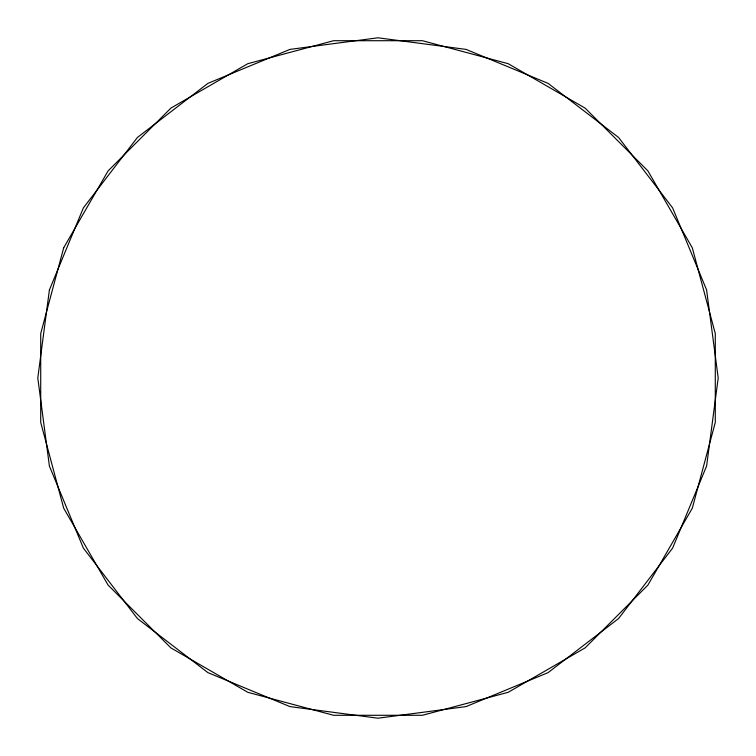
<?xml version="1.0" encoding="UTF-8"?>
<svg xmlns="http://www.w3.org/2000/svg" width="756" height="756" viewBox="0 0 756 756"><rect width="100%" height="100%" fill="white"/><g stroke="black" fill="none" stroke-linecap="round" stroke-linejoin="round"><path stroke-width="1.13" d="M49.395 289.954L37.8 378L49.395 466.046L83.377 548.1L137.441 618.559L207.9 672.623L289.954 706.605L378 718.2L466.046 706.605L548.1 672.623L618.559 618.559L672.623 548.1L706.605 466.046L718.2 378L706.605 289.954L672.623 207.9L618.559 137.441L548.1 83.377L466.046 49.395L378 37.8L289.954 49.395L207.9 83.377L137.441 137.441L83.377 207.9L49.395 289.954M63.693 247.807L40.711 333.594L40.711 422.406L63.693 508.193L108.099 585.097L170.903 647.901L247.807 692.307L333.594 715.289L422.406 715.289L508.193 692.307L585.097 647.901L647.901 585.097L692.307 508.193L715.289 422.406L715.289 333.594L692.307 247.807L647.901 170.903L585.097 108.099L508.193 63.693L422.406 40.711L333.594 40.711L247.807 63.693L170.903 108.099L108.099 170.903L63.693 247.807"/></g></svg>
